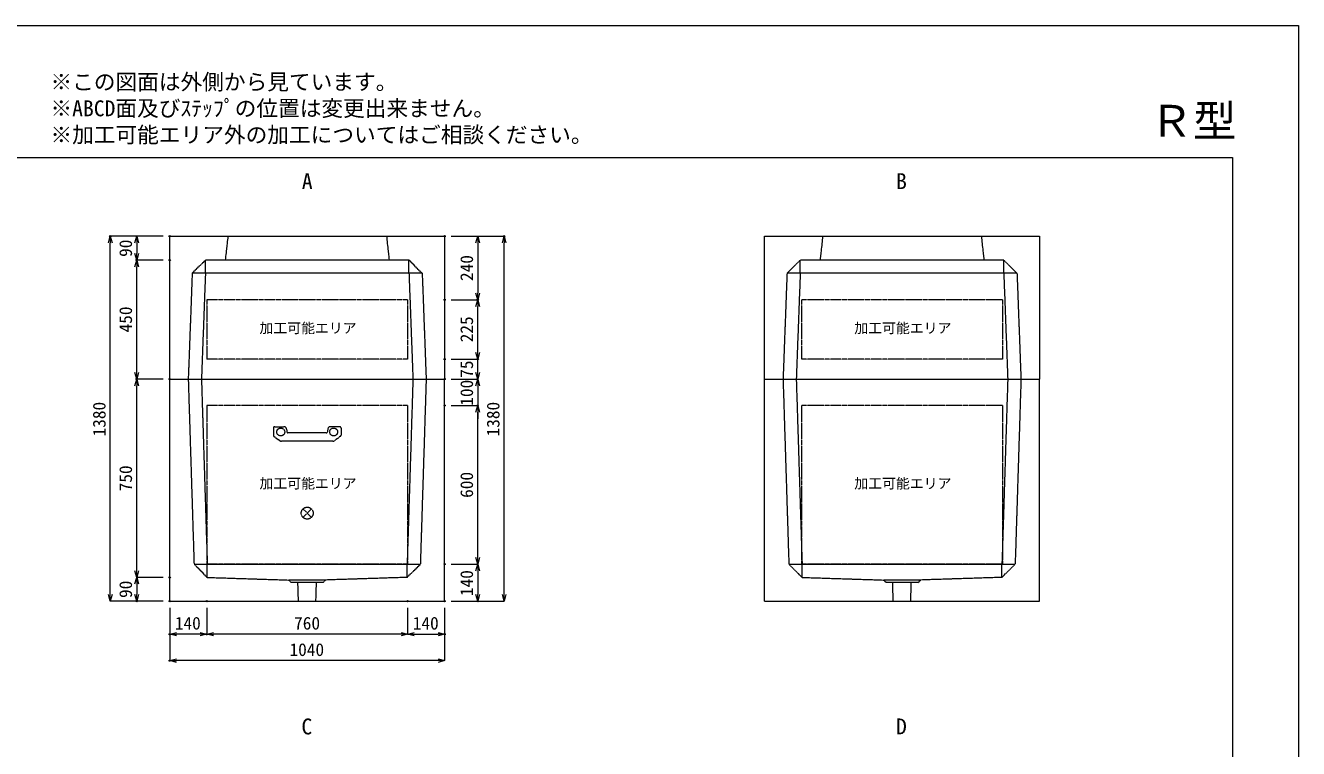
# Model space of a CAD drawing. Units: millimetres, scale not verified. Extents: x -3712 to 3712, y -2625 to 2625.
# Drawn here: x -1103 to 3712, y -110 to 2625 of the extents above; entities that cross this region are included whole.
import ezdxf
from ezdxf.enums import TextEntityAlignment as Align

# ---------------------------------------------------------------- set-up
doc = ezdxf.new("R2010")
doc.units = ezdxf.units.MM
doc.header["$LTSCALE"] = 10
doc.header["$PDMODE"] = 32
doc.header["$PDSIZE"] = 5
doc.linetypes.add('LONG_DASHED1', pattern=[7, 6, -1])
doc.linetypes.add('LONG_DOUBLE_CHAIN', pattern=[21.8, 18, -1, 0.6, -0.6, 0.6, -1])
for name, color, linetype, lineweight in [('0-0_D-TTL', 7, 'Continuous', 9), ('0-1_Defpoints', 7, 'Continuous', 9), ('0-3_D-TTL-TXT', 7, 'Continuous', 9), ('0-4_D-STR-TXT', 7, 'Continuous', 9), ('0-5_D-STR-DIM', 3, 'Continuous', 9), ('0-6_0', 7, 'Continuous', 9), ('0-7_D-STR-STR3', 2, 'LONG_DASHED1', 9), ('0-8_D-STR', 7, 'LONG_DASHED1', 9), ('0-A_D-STR-STR5', 1, 'LONG_DOUBLE_CHAIN', 9)]:
    doc.layers.add(name, color=color, linetype=linetype, lineweight=lineweight)
doc.styles.add('ＭＳ ゴシック', font='')
doc.styles.get('ＭＳ ゴシック').set_extended_font_data('MS Gothic')

# ---------------------------------------------------------------- blocks, each defined once
blk = doc.blocks.new('A$C4DE05FD1')
at = {"layer": '0-0_D-TTL', "color": 134}
for p, q in [((2000, 38000), (57400, 38000)), ((57400, 38000), (57400, 2000))]:
    blk.add_line(p, q, dxfattribs=at)
at = {"layer": '0-1_Defpoints', "color": 134}
for p, q in [((0, 42000), (59400, 42000)), ((59400, 42000), (59400, 0))]:
    blk.add_line(p, q, dxfattribs=at)
at = {"layer": '0-3_D-TTL-TXT', "style": 'ＭＳ ゴシック'}
for s, p in [('※この図面は外側から見ています。', (21630.46, 39907.83)), ('※ABCD面及びｽﾃｯﾌﾟの位置は変更出来ません。', (21630.46, 39107.83)), ('※加工可能エリア外の加工についてはご相談ください。', (21630.46, 38307.83))]:
    blk.add_text(s, height=481.1, dxfattribs=at).set_placement(p, align=Align.BOTTOM_LEFT)
blk = doc.blocks.new('_Open30')
at = {"layer": '0-6_0'}
blk.add_line((0, 0), (-10, 0), dxfattribs=at)
blk.add_lwpolyline([(-10, 2.679), (0, 0), (-10, -2.679)], dxfattribs=at)
blk = doc.blocks.new('A$C31CA379A')
at = {"layer": '0-4_D-STR-TXT', "style": 'ＭＳ ゴシック'}
for s, p in [('A', (-162.94, -1095.26)), ('B', (17819.31, -1095.26)), ('C', (-175.69, -17595.27)), ('D', (17819.31, -17595.27))]:
    blk.add_text(s, height=481.1, dxfattribs=at).set_placement(p, align=Align.BOTTOM_LEFT)
blk = doc.blocks.new('A$C094B5667')
at = {"layer": '0-8_D-STR', "linetype": 'Continuous'}
for p, q in [((-5200, 5400), (5200, 5400)), ((-5200, 0), (-5200, 5400)), ((5200, 5400), (5200, 0)), ((-5200, 0), (5200, 0))]:
    blk.add_line(p, q, dxfattribs=at)
at = {"layer": '0-8_D-STR'}
for p, q in [((-3000, 5400), (-3100, 4500)), ((3000, 5400), (3100, 4500)), ((-4350, 4000), (-3850, 4500)), ((3850, 4500), (-3850, 4500)), ((-3850, 4000), (-3850, 4500)), ((4350, 4000), (3850, 4500)), ((3850, 4000), (3850, 4500)), ((-4350, 4000), (-4500, 0)), ((4350, 4000), (-4350, 4000)), ((-3850, 4000), (-4000, 0)), ((3850, 4000), (4000, 0)), ((4350, 4000), (4500, 0))]:
    blk.add_line(p, q, dxfattribs=at)
at = {"layer": '0-A_D-STR-STR5'}
for p, q in [((-3800, 3000), (-3800, 750)), ((3800, 3000), (-3800, 3000))]:
    blk.add_line(p, q, dxfattribs=at)
blk.add_lwpolyline([(3800, 3000), (3800, 750), (-3800, 750)], dxfattribs=at)
blk = doc.blocks.new('A$C27844A11')
at = {"layer": '0-7_D-STR-STR3'}
for p, q in [((-1280, 500), (-1280, 226.8)), ((-1230, 550), (-879.2, 550)), ((1230, 550), (879.2, 550)), ((1280, 500), (1280, 226.8)), ((-1257.7, 185.2), (-1030.2, 16.8)), ((974.7, 0), (-974.7, 0)), ((-779.6, 458.7), (-771, 360.6)), ((721.2, 315), (-721.2, 315)), ((779.6, 458.7), (771, 360.6)), ((1257.7, 185.2), (1030.2, 16.8))]:
    blk.add_line(p, q, dxfattribs=at)
for centre in [(-1000, 350), (1000, 350)]:
    blk.add_circle(centre, 150, dxfattribs=at)
for centre, radius, start, end in [((-1230, 500), 50, 90, 180), ((-879.2, 450), 100, 5, 90), ((879.2, 450), 100, 90, 175), ((1230, 500), 50, 0, 90), ((-1230, 226.8), 50, 180, 236.30993), ((-974.7, 100), 100, 236.30993, 270), ((-721.2, 365), 50, 185, 270), ((721.2, 365), 50, 270, 355), ((974.7, 100), 100, 270, 303.69007), ((1230, 226.8), 50, 303.69007, 0)]:
    blk.add_arc(centre, radius, start, end, dxfattribs=at)
blk = doc.blocks.new('A$C7BB150D6')
at = {"layer": '0-8_D-STR', "linetype": 'Continuous'}
for p, q in [((-5200, 0), (5200, 0)), ((-5200, -8400), (-5200, 0)), ((5200, -8400), (5200, 0)), ((-5200, -8400), (5200, -8400))]:
    blk.add_line(p, q, dxfattribs=at)
at = {"layer": '0-8_D-STR'}
for p, q in [((-4500, 0), (-4280, -7000)), ((-4000, 0), (-3780, -7000)), ((4000, 0), (3780, -7000)), ((4500, 0), (4280, -7000)), ((-3780, -7500), (-4280, -7000)), ((-4280, -7000), (4280, -7000)), ((-3780, -7500), (-3780, -7000)), ((3780, -7500), (4280, -7000)), ((3780, -7500), (3780, -7000)), ((-3780, -7500), (-700, -7600)), ((-600, -7690), (-700, -7600)), ((700, -7600), (-700, -7600)), ((600, -7690), (-600, -7690)), ((-329.8, -8400), (-352.5, -7690)), ((329.8, -8400), (352.5, -7690)), ((600, -7690), (700, -7600)), ((3780, -7500), (700, -7600))]:
    blk.add_line(p, q, dxfattribs=at)
at = {"layer": '0-A_D-STR-STR5'}
for p, q in [((-3800, -1000), (-3800, -7000)), ((3800, -1000), (-3800, -1000)), ((3800, -1000), (3800, -7000)), ((3800, -7000), (-3800, -7000))]:
    blk.add_line(p, q, dxfattribs=at)
blk = doc.blocks.new('A$C1C640AAB')
at = {"layer": '0-A_D-STR-STR5'}
for p, q in [((-159.1, -159.1), (159.1, 159.1)), ((-159.1, 159.1), (159.1, -159.1))]:
    blk.add_line(p, q, dxfattribs=at)
blk.add_circle((0, 0), 225, dxfattribs=at)
blk = doc.blocks.new('A$C4932210c')
at = {"layer": '0-8_D-STR'}
blk.add_blockref('A$C7BB150D6', (0, 0), dxfattribs=at)
at = {"layer": '0-A_D-STR-STR5'}
blk.add_blockref('A$C1C640AAB', (0, -5070), dxfattribs=at)

msp = doc.modelspace()

# ---------------------------------------------------------------- linework, layer by layer
at = {"layer": '0-1_Defpoints'}
for p in [(-782.5, 1827.5), (-557.5, 1827.5), (-557.5, 1827.5), (482.5, 1827.5), (707.5, 1827.5), (-682.5, 1737.5), (-682.5, 1737.5), (-557.5, 1737.5), (-557.5, 1737.5), (482.5, 1587.5), (607.5, 1587.5), (482.5, 1362.5), (607.5, 1362.5), (-682.5, 1287.5), (-557.5, 1287.5), (482.5, 1287.5), (482.5, 1287.5), (482.5, 1187.5), (607.5, 1187.5), (482.5, 587.5), (-557.5, 537.5), (-682.5, 447.5), (-557.5, 447.5), (-557.5, 447.5), (-417.5, 447.5), (342.5, 447.5), (482.5, 447.5), (482.5, 447.5), (607.5, 447.5), (-557.5, 322.5), (-417.5, 322.5), (482.5, 322.5), (-557.5, 222.5)]:
    msp.add_point(p, dxfattribs=at)
at = {"layer": '0-5_D-STR-DIM'}
for p, q in [((-582.5, 1827.5), (-782.5, 1827.5)), ((-782.5, 472.5), (-782.5, 1802.5)), ((-582.5, 1827.5), (-682.5, 1827.5)), ((-682.5, 1802.5), (-682.5, 1762.5)), ((507.5, 1827.5), (607.5, 1827.5)), ((507.5, 1827.5), (707.5, 1827.5)), ((607.5, 1802.5), (607.5, 1612.5)), ((707.5, 472.5), (707.5, 1802.5)), ((-582.5, 1737.5), (-682.5, 1737.5)), ((-582.5, 1737.5), (-682.5, 1737.5)), ((-682.5, 1312.5), (-682.5, 1712.5)), ((507.5, 1587.5), (607.5, 1587.5)), ((507.5, 1587.5), (607.5, 1587.5)), ((607.5, 1387.5), (607.5, 1562.5)), ((607.5, 1387.5), (607.5, 1412.5)), ((507.5, 1362.5), (607.5, 1362.5)), ((507.5, 1362.5), (607.5, 1362.5)), ((607.5, 1287.5), (607.5, 1362.5)), ((607.5, 1312.5), (607.5, 1337.5)), ((-582.5, 1287.5), (-682.5, 1287.5)), ((-582.5, 1287.5), (-682.5, 1287.5)), ((-682.5, 562.5), (-682.5, 1262.5)), ((507.5, 1287.5), (607.5, 1287.5)), ((507.5, 1287.5), (607.5, 1287.5)), ((607.5, 1287.5), (607.5, 1187.5)), ((607.5, 1262.5), (607.5, 1237.5)), ((507.5, 1187.5), (607.5, 1187.5)), ((507.5, 1187.5), (607.5, 1187.5)), ((607.5, 1162.5), (607.5, 1137.5)), ((607.5, 612.5), (607.5, 1162.5)), ((507.5, 587.5), (607.5, 587.5)), ((507.5, 587.5), (607.5, 587.5)), ((-582.5, 537.5), (-682.5, 537.5)), ((-582.5, 537.5), (-682.5, 537.5)), ((607.5, 562.5), (607.5, 472.5)), ((-682.5, 512.5), (-682.5, 472.5)), ((-582.5, 447.5), (-782.5, 447.5)), ((-582.5, 447.5), (-682.5, 447.5)), ((507.5, 447.5), (607.5, 447.5)), ((507.5, 447.5), (707.5, 447.5)), ((-557.5, 422.5), (-557.5, 222.5)), ((-557.5, 422.5), (-557.5, 322.5)), ((-417.5, 422.5), (-417.5, 322.5)), ((-417.5, 422.5), (-417.5, 322.5)), ((342.5, 422.5), (342.5, 322.5)), ((342.5, 422.5), (342.5, 322.5)), ((482.5, 422.5), (482.5, 322.5)), ((482.5, 422.5), (482.5, 222.5)), ((-442.5, 322.5), (-532.5, 322.5)), ((317.5, 322.5), (-392.5, 322.5)), ((367.5, 322.5), (457.5, 322.5)), ((457.5, 222.5), (-532.5, 222.5))]:
    msp.add_line(p, q, dxfattribs=at)

# ---------------------------------------------------------------- block references
at = {"layer": '0-0_D-TTL', "xscale": 0.125, "yscale": 0.125}
msp.add_blockref('A$C4DE05FD1', (-3712.5, -2625), dxfattribs=at)
at = {"layer": '0-4_D-STR-TXT', "xscale": 0.125, "yscale": 0.125}
msp.add_blockref('A$C31CA379A', (-37.5, 2125), dxfattribs=at)
at = {"layer": '0-5_D-STR-DIM', "xscale": 2.5, "yscale": 2.5}
for p, rotation in [((-782.5, 1827.5), 90), ((-682.5, 1827.5), 90), ((607.5, 1827.5), 90), ((707.5, 1827.5), 90), ((-682.5, 1737.5), 270), ((-682.5, 1737.5), 90), ((607.5, 1587.5), 270), ((607.5, 1587.5), 90), ((607.5, 1362.5), 270), ((607.5, 1362.5), 270), ((-682.5, 1287.5), 270), ((607.5, 1287.5), 270), ((-682.5, 1287.5), 90), ((607.5, 1287.5), 90), ((607.5, 1187.5), 90), ((607.5, 1187.5), 90), ((607.5, 587.5), 270), ((607.5, 587.5), 90), ((-682.5, 537.5), 270), ((-682.5, 537.5), 90), ((-782.5, 447.5), 270), ((-682.5, 447.5), 270), ((607.5, 447.5), 270), ((707.5, 447.5), 270), ((-557.5, 322.5), 180), ((-417.5, 322.5), 180), ((342.5, 322.5), 180), ((-557.5, 222.5), 180)]:
    msp.add_blockref('_Open30', p, dxfattribs=dict(at, rotation=rotation))
for p in [(-417.5, 322.5), (342.5, 322.5), (482.5, 322.5), (482.5, 222.5)]:
    msp.add_blockref('_Open30', p, dxfattribs=at)
at = {"layer": '0-7_D-STR-STR3', "xscale": 0.1, "yscale": 0.1}
msp.add_blockref('A$C27844A11', (-37.5, 1052.5), dxfattribs=at)
at = {"layer": '0-8_D-STR', "xscale": 0.1, "yscale": 0.1}
for name, p in [('A$C094B5667', (-37.5, 1287.5)), ('A$C094B5667', (2212.5, 1287.5)), ('A$C4932210c', (-37.5, 1287.5)), ('A$C7BB150D6', (2212.5, 1287.5))]:
    msp.add_blockref(name, p, dxfattribs=at)

# ---------------------------------------------------------------- texts
at = {"layer": '0-3_D-TTL-TXT', "style": 'ＭＳ ゴシック'}
msp.add_text('Ｒ型', height=120.3, dxfattribs=at).set_placement((3149.52, 2168.18), align=Align.BOTTOM_LEFT)
at = {"layer": '0-5_D-STR-DIM', "style": 'ＭＳ ゴシック'}
for s, p in [('90', (-685.75, 1749.63)), ('240', (604.25, 1658.5)), ('450', (-685.75, 1464)), ('225', (604.25, 1426.65)), ('75', (604.25, 1292.4)), ('100', (604.25, 1186.85)), ('1380', (-785.75, 1070.6)), ('1380', (704.25, 1070.6)), ('750', (-685.75, 863)), ('600', (604.25, 838.25)), ('140', (604.25, 466.85)), ('90', (-685.75, 459.63))]:
    msp.add_text(s, height=48.09, rotation=90, dxfattribs=at).set_placement(p, align=Align.BOTTOM_LEFT)
for s, p in [('140', (-538.15, 325.75)), ('760', (-87, 325.75)), ('140', (361.85, 325.75)), ('1040', (-104.4, 225.75))]:
    msp.add_text(s, height=48.09, dxfattribs=at).set_placement(p, align=Align.BOTTOM_LEFT)
at = {"layer": '0-A_D-STR-STR5', "style": 'ＭＳ ゴシック'}
for p in [(-217.98, 1449.75), (2032.02, 1449.75), (-217.98, 862.25), (2032.02, 862.25)]:
    msp.add_text('加工可能エリア', height=38.49, dxfattribs=at).set_placement(p, align=Align.BOTTOM_LEFT)

doc.saveas('drawing.dxf')
